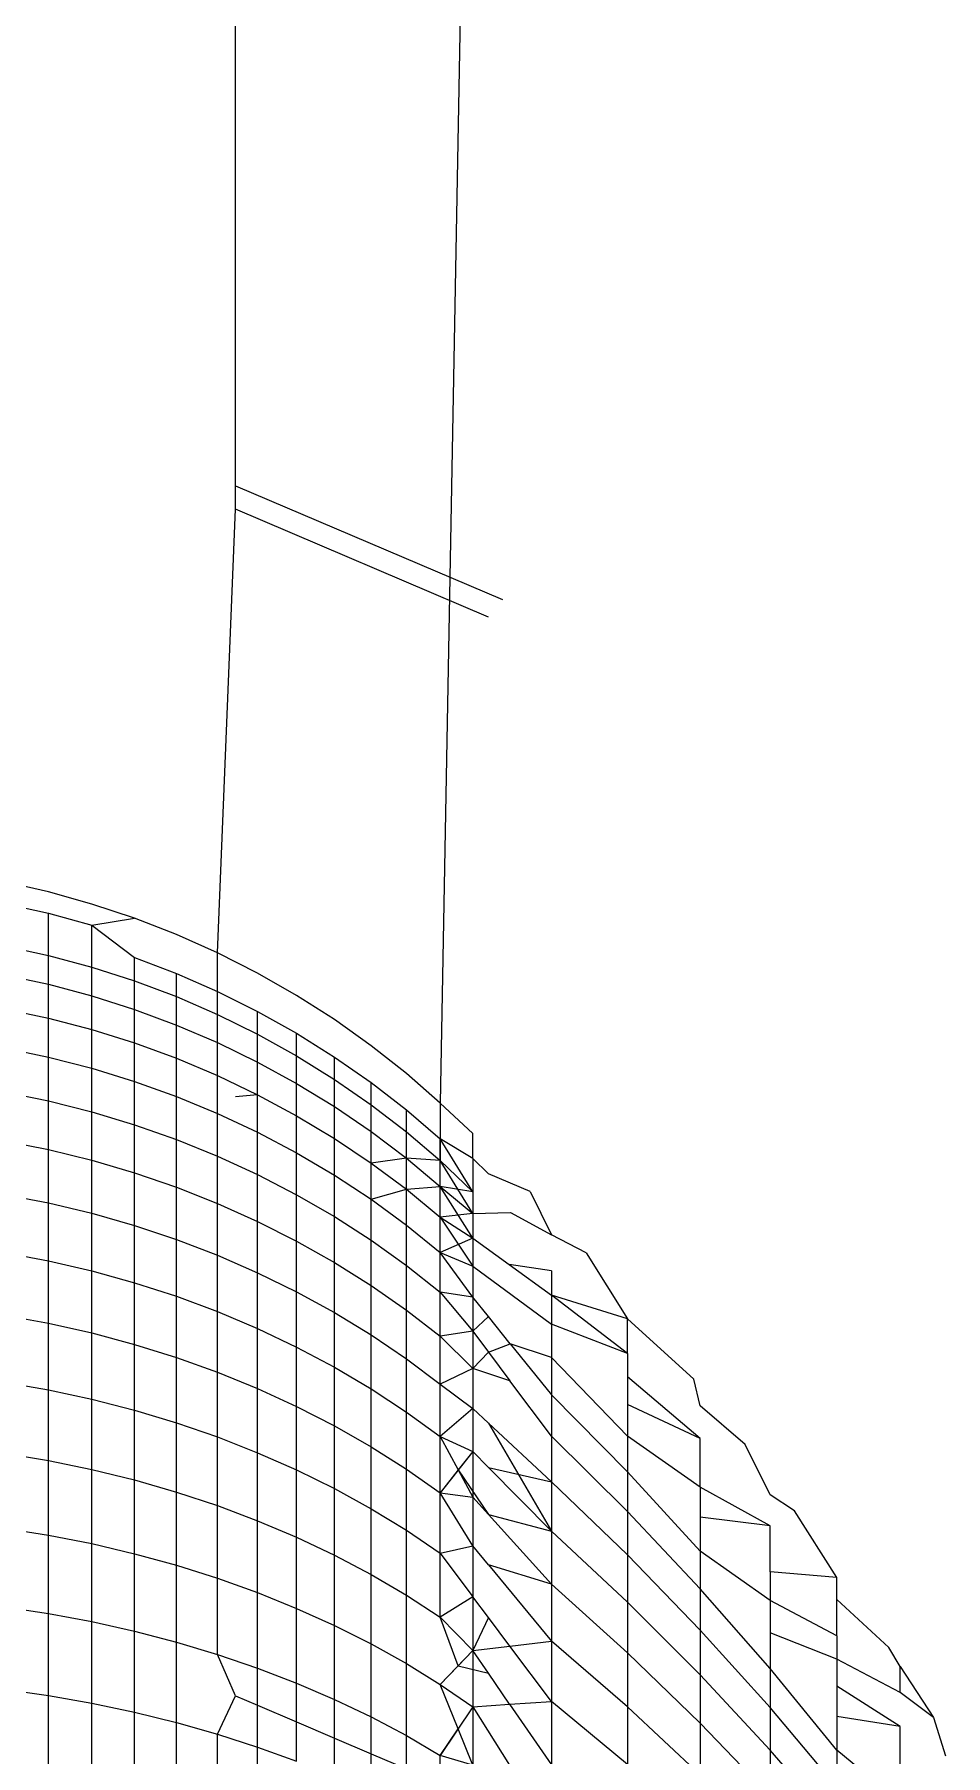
# Model space of a CAD drawing. Header units: inches. Extents: x 17 to 4615, y 5 to 3256.
# Drawn here: x 743.284 to 744.385, y 2591.771 to 2593.851 of the extents above; entities that cross this region are included whole.
import ezdxf

# ---------------------------------------------------------------- set-up
doc = ezdxf.new("R2010")
doc.units = ezdxf.units.IN
doc.header["$MEASUREMENT"] = 0

msp = doc.modelspace()

# ---------------------------------------------------------------- linework, layer by layer
for p, q in [((743.8324, 2595.7523), (743.7742, 2592.5595)), ((743.5266, 2593.3055), (743.5266, 2593.9886)), ((743.5266, 2593.3055), (743.8493, 2593.1682)), ((743.5266, 2593.2774), (743.5266, 2593.3055)), ((743.5048, 2592.7411), (743.5266, 2593.2774)), ((743.8324, 2593.1469), (743.5266, 2593.2774)), ((743.3006, 2592.8147), (743.2475, 2592.8267)), ((743.3529, 2592.8001), (743.3006, 2592.8147)), ((743.2475, 2592.8009), (743.3006, 2592.7891)), ((743.3006, 2592.7891), (743.3529, 2592.7746)), ((743.3006, 2592.738), (743.3006, 2592.7891)), ((743.4045, 2592.783), (743.3529, 2592.8001)), ((743.3529, 2592.7746), (743.4045, 2592.783)), ((743.3529, 2592.7746), (743.4045, 2592.7355)), ((743.3529, 2592.7239), (743.3529, 2592.7746)), ((743.4552, 2592.7633), (743.4045, 2592.783)), ((743.2475, 2592.7497), (743.3006, 2592.738)), ((743.5048, 2592.7411), (743.4552, 2592.7633)), ((743.3006, 2592.738), (743.3529, 2592.7239)), ((743.3006, 2592.7032), (743.3006, 2592.738)), ((743.4045, 2592.7355), (743.4552, 2592.7162)), ((743.4045, 2592.7072), (743.4045, 2592.7355)), ((743.5533, 2592.7165), (743.5048, 2592.7411)), ((743.5048, 2592.6944), (743.5048, 2592.7411)), ((743.2475, 2592.7146), (743.3006, 2592.7032)), ((743.3529, 2592.7239), (743.4045, 2592.7072)), ((743.3529, 2592.6892), (743.3529, 2592.7239)), ((743.4045, 2592.7072), (743.4552, 2592.6881)), ((743.4045, 2592.6727), (743.4045, 2592.7072)), ((743.4552, 2592.7162), (743.5048, 2592.6944)), ((743.4552, 2592.6881), (743.4552, 2592.7162)), ((743.6005, 2592.6895), (743.5533, 2592.7165)), ((743.3006, 2592.7032), (743.3529, 2592.6892)), ((743.3006, 2592.6621), (743.3006, 2592.7032)), ((743.3529, 2592.6892), (743.4045, 2592.6727)), ((743.3529, 2592.6484), (743.3529, 2592.6892)), ((743.4552, 2592.6881), (743.5048, 2592.6665)), ((743.4552, 2592.6538), (743.4552, 2592.6881)), ((743.5048, 2592.6944), (743.5533, 2592.6703)), ((743.5048, 2592.6665), (743.5048, 2592.6944)), ((743.6463, 2592.6603), (743.6005, 2592.6895)), ((743.2475, 2592.6734), (743.3006, 2592.6621)), ((743.4045, 2592.6727), (743.4552, 2592.6538)), ((743.4045, 2592.6322), (743.4045, 2592.6727)), ((743.5048, 2592.6665), (743.5533, 2592.6427)), ((743.5048, 2592.6326), (743.5048, 2592.6665)), ((743.5533, 2592.6703), (743.6005, 2592.6438)), ((743.5533, 2592.6427), (743.5533, 2592.6703)), ((743.3006, 2592.6621), (743.3529, 2592.6484)), ((743.3006, 2592.615), (743.3006, 2592.6621)), ((743.3529, 2592.6484), (743.4045, 2592.6322)), ((743.3529, 2592.6015), (743.3529, 2592.6484)), ((743.4552, 2592.6538), (743.5048, 2592.6326)), ((743.4552, 2592.6136), (743.4552, 2592.6538)), ((743.5533, 2592.6427), (743.6005, 2592.6165)), ((743.5533, 2592.609), (743.5533, 2592.6427)), ((743.6005, 2592.6438), (743.6463, 2592.6151)), ((743.6005, 2592.6165), (743.6005, 2592.6438)), ((743.6906, 2592.6288), (743.6463, 2592.6603)), ((743.2475, 2592.6261), (743.3006, 2592.615)), ((743.4045, 2592.6322), (743.4552, 2592.6136)), ((743.4045, 2592.5856), (743.4045, 2592.6322)), ((743.5048, 2592.6326), (743.5533, 2592.609)), ((743.5048, 2592.5927), (743.5048, 2592.6326)), ((743.7333, 2592.5952), (743.6906, 2592.6288)), ((743.3006, 2592.615), (743.3529, 2592.6015)), ((743.3006, 2592.562), (743.3006, 2592.615)), ((743.3529, 2592.6015), (743.4045, 2592.5856)), ((743.3529, 2592.5488), (743.3529, 2592.6015)), ((743.4552, 2592.6136), (743.5048, 2592.5927)), ((743.4552, 2592.5674), (743.4552, 2592.6136)), ((743.5533, 2592.609), (743.6005, 2592.5832)), ((743.5533, 2592.5695), (743.5533, 2592.609)), ((743.6005, 2592.6165), (743.6463, 2592.5881)), ((743.6005, 2592.5832), (743.6005, 2592.6165)), ((743.6463, 2592.6151), (743.6906, 2592.5842)), ((743.6463, 2592.5881), (743.6463, 2592.6151)), ((743.4045, 2592.5856), (743.4552, 2592.5674)), ((743.4045, 2592.5333), (743.4045, 2592.5856)), ((743.5048, 2592.5927), (743.5533, 2592.5695)), ((743.5048, 2592.5469), (743.5048, 2592.5927)), ((743.6005, 2592.5832), (743.6463, 2592.5552)), ((743.6005, 2592.5441), (743.6005, 2592.5832)), ((743.6463, 2592.5881), (743.6906, 2592.5575)), ((743.6463, 2592.5552), (743.6463, 2592.5881)), ((743.6906, 2592.5842), (743.7333, 2592.5512)), ((743.6906, 2592.5575), (743.6906, 2592.5842)), ((743.7742, 2592.5595), (743.7333, 2592.5952)), ((743.2475, 2592.5729), (743.3006, 2592.562)), ((743.3006, 2592.562), (743.3529, 2592.5488)), ((743.3006, 2592.5032), (743.3006, 2592.562)), ((743.4552, 2592.5674), (743.5048, 2592.5469)), ((743.4552, 2592.5154), (743.4552, 2592.5674)), ((743.5533, 2592.5695), (743.5266, 2592.5669)), ((743.5533, 2592.5695), (743.6005, 2592.5441)), ((743.5533, 2592.5242), (743.5533, 2592.5695)), ((743.8134, 2592.5226), (743.7742, 2592.5595)), ((743.7742, 2592.5595), (743.7742, 2592.5161)), ((743.7742, 2592.5595), (743.7742, 2592.4902)), ((743.3529, 2592.5488), (743.4045, 2592.5333)), ((743.3529, 2592.4903), (743.3529, 2592.5488)), ((743.5048, 2592.5469), (743.5533, 2592.5242)), ((743.5048, 2592.4954), (743.5048, 2592.5469)), ((743.6005, 2592.5441), (743.6463, 2592.5165)), ((743.6005, 2592.4992), (743.6005, 2592.5441)), ((743.6463, 2592.5552), (743.6906, 2592.525)), ((743.6463, 2592.5165), (743.6463, 2592.5552)), ((743.6906, 2592.5575), (743.7333, 2592.5248)), ((743.6906, 2592.525), (743.6906, 2592.5575)), ((743.7333, 2592.5512), (743.7742, 2592.5161)), ((743.7333, 2592.5248), (743.7333, 2592.5512)), ((743.4045, 2592.5333), (743.4552, 2592.5154)), ((743.4045, 2592.4751), (743.4045, 2592.5333)), ((743.5533, 2592.5242), (743.6005, 2592.4992)), ((743.5533, 2592.4731), (743.5533, 2592.5242)), ((743.6906, 2592.525), (743.7333, 2592.4928)), ((743.6906, 2592.4869), (743.6906, 2592.525)), ((743.7333, 2592.5248), (743.7742, 2592.4902)), ((743.7333, 2592.4928), (743.7333, 2592.5248)), ((743.8134, 2592.4923), (743.8134, 2592.5226)), ((743.2475, 2592.5138), (743.3006, 2592.5032)), ((743.3006, 2592.5032), (743.3529, 2592.4903)), ((743.3006, 2592.4387), (743.3006, 2592.5032)), ((743.4552, 2592.5154), (743.5048, 2592.4954)), ((743.4552, 2592.4577), (743.4552, 2592.5154)), ((743.6005, 2592.4992), (743.6463, 2592.4722)), ((743.6005, 2592.4487), (743.6005, 2592.4992)), ((743.6463, 2592.5165), (743.6906, 2592.4869)), ((743.6463, 2592.4722), (743.6463, 2592.5165)), ((743.7742, 2592.4902), (743.7742, 2592.5161)), ((743.8134, 2592.4521), (743.7742, 2592.5161)), ((743.8134, 2592.4923), (743.7742, 2592.5161)), ((743.3529, 2592.4903), (743.4045, 2592.4751)), ((743.3529, 2592.4262), (743.3529, 2592.4903)), ((743.5048, 2592.4954), (743.5533, 2592.4731)), ((743.5048, 2592.4382), (743.5048, 2592.4954)), ((743.7333, 2592.4928), (743.6906, 2592.4869)), ((743.6906, 2592.4869), (743.7333, 2592.4552)), ((743.6906, 2592.4431), (743.6906, 2592.4869)), ((743.7333, 2592.4928), (743.7742, 2592.4586)), ((743.7333, 2592.4552), (743.7333, 2592.4928)), ((743.7742, 2592.4902), (743.7333, 2592.4928)), ((743.7742, 2592.4586), (743.7742, 2592.4902)), ((743.7742, 2592.4902), (743.8134, 2592.4521)), ((743.8134, 2592.4261), (743.7742, 2592.4902)), ((743.8134, 2592.4923), (743.8134, 2592.4521)), ((743.8324, 2592.4739), (743.8134, 2592.4923)), ((743.4045, 2592.4751), (743.4552, 2592.4577)), ((743.4045, 2592.4114), (743.4045, 2592.4751)), ((743.4552, 2592.4577), (743.5048, 2592.4382)), ((743.4552, 2592.3945), (743.4552, 2592.4577)), ((743.5533, 2592.4731), (743.6005, 2592.4487)), ((743.5533, 2592.4164), (743.5533, 2592.4731)), ((743.6463, 2592.4722), (743.6906, 2592.4431)), ((743.6463, 2592.4222), (743.6463, 2592.4722)), ((743.6906, 2592.4431), (743.7333, 2592.4552)), ((743.7333, 2592.4552), (743.7742, 2592.4586)), ((743.7333, 2592.4552), (743.7742, 2592.4215)), ((743.7333, 2592.412), (743.7333, 2592.4552)), ((743.7742, 2592.4215), (743.7742, 2592.4586)), ((743.7742, 2592.4586), (743.8134, 2592.4261)), ((743.8134, 2592.3961), (743.7742, 2592.4586)), ((743.8134, 2592.4521), (743.7742, 2592.4586)), ((743.883, 2592.4525), (743.8324, 2592.4739)), ((743.2475, 2592.449), (743.3006, 2592.4387)), ((743.3006, 2592.4387), (743.3529, 2592.4262)), ((743.3006, 2592.3687), (743.3006, 2592.4387)), ((743.5048, 2592.4382), (743.5533, 2592.4164)), ((743.5048, 2592.3755), (743.5048, 2592.4382)), ((743.6005, 2592.4487), (743.6463, 2592.4222)), ((743.6005, 2592.3927), (743.6005, 2592.4487)), ((743.6906, 2592.4431), (743.7333, 2592.412)), ((743.6906, 2592.3937), (743.6906, 2592.4431)), ((743.8134, 2592.4521), (743.8134, 2592.4261)), ((743.883, 2592.4525), (743.9086, 2592.4003)), ((743.3529, 2592.4262), (743.4045, 2592.4114)), ((743.3529, 2592.3565), (743.3529, 2592.4262)), ((743.5533, 2592.4164), (743.6005, 2592.3927)), ((743.5533, 2592.3543), (743.5533, 2592.4164)), ((743.6463, 2592.4222), (743.6906, 2592.3937)), ((743.6463, 2592.3668), (743.6463, 2592.4222)), ((743.8134, 2592.4261), (743.7742, 2592.4215)), ((743.7742, 2592.3789), (743.7742, 2592.4215)), ((743.7742, 2592.4215), (743.8134, 2592.3961)), ((743.7742, 2592.4215), (743.8134, 2592.3624)), ((743.8134, 2592.4261), (743.8591, 2592.4272)), ((743.8134, 2592.4261), (743.8134, 2592.3961)), ((743.8591, 2592.4272), (743.9086, 2592.4003)), ((743.4045, 2592.4114), (743.4552, 2592.3945)), ((743.4045, 2592.3423), (743.4045, 2592.4114)), ((743.4552, 2592.3945), (743.5048, 2592.3755)), ((743.4552, 2592.3259), (743.4552, 2592.3945)), ((743.6005, 2592.3927), (743.6463, 2592.3668)), ((743.6005, 2592.3312), (743.6005, 2592.3927)), ((743.6906, 2592.3937), (743.7333, 2592.3633)), ((743.6906, 2592.339), (743.6906, 2592.3937)), ((743.7333, 2592.412), (743.7742, 2592.3789)), ((743.7333, 2592.3633), (743.7333, 2592.412)), ((743.8134, 2592.3961), (743.7742, 2592.3789)), ((743.8134, 2592.3961), (743.8134, 2592.3624)), ((743.8134, 2592.3961), (743.8573, 2592.3643)), ((743.9507, 2592.3785), (743.9086, 2592.4003)), ((743.2475, 2592.3787), (743.3006, 2592.3687)), ((743.5048, 2592.3755), (743.5533, 2592.3543)), ((743.5048, 2592.3074), (743.5048, 2592.3755)), ((743.7742, 2592.331), (743.7742, 2592.3789)), ((743.7742, 2592.3789), (743.8134, 2592.3624)), ((743.8134, 2592.3249), (743.7742, 2592.3789)), ((743.9507, 2592.3785), (744.0003, 2592.2985)), ((743.3006, 2592.3687), (743.3529, 2592.3565)), ((743.3006, 2592.2933), (743.3006, 2592.3687)), ((743.3529, 2592.3565), (743.4045, 2592.3423)), ((743.3529, 2592.2816), (743.3529, 2592.3565)), ((743.5533, 2592.3543), (743.6005, 2592.3312)), ((743.5533, 2592.2869), (743.5533, 2592.3543)), ((743.6463, 2592.3668), (743.6906, 2592.339)), ((743.6463, 2592.3061), (743.6463, 2592.3668)), ((743.7333, 2592.3633), (743.7742, 2592.331)), ((743.7333, 2592.3093), (743.7333, 2592.3633)), ((743.8134, 2592.3624), (743.8134, 2592.3249)), ((743.8134, 2592.3624), (743.9086, 2592.2921)), ((743.8573, 2592.3643), (743.9086, 2592.3271)), ((743.9086, 2592.3568), (743.8573, 2592.3643)), ((743.9086, 2592.3568), (743.9086, 2592.3271)), ((743.4045, 2592.3423), (743.4552, 2592.3259)), ((743.4045, 2592.2678), (743.4045, 2592.3423)), ((743.6005, 2592.3312), (743.6463, 2592.3061)), ((743.6005, 2592.2645), (743.6005, 2592.3312)), ((743.6906, 2592.339), (743.7333, 2592.3093)), ((743.6906, 2592.2791), (743.6906, 2592.339)), ((743.7742, 2592.2778), (743.7742, 2592.331)), ((743.7742, 2592.331), (743.8134, 2592.2836)), ((743.8134, 2592.3249), (743.7742, 2592.331)), ((743.4552, 2592.3259), (743.5048, 2592.3074)), ((743.4552, 2592.252), (743.4552, 2592.3259)), ((743.7333, 2592.3093), (743.7742, 2592.2778)), ((743.7333, 2592.2502), (743.7333, 2592.3093)), ((743.8134, 2592.3249), (743.8134, 2592.2836)), ((743.8324, 2592.3013), (743.8134, 2592.3249)), ((743.9086, 2592.3271), (743.9086, 2592.2921)), ((744.0003, 2592.2569), (743.9086, 2592.3271)), ((744.0003, 2592.2985), (743.9086, 2592.3271)), ((743.2475, 2592.303), (743.3006, 2592.2933)), ((743.3006, 2592.2933), (743.3529, 2592.2816)), ((743.3006, 2592.2129), (743.3006, 2592.2933)), ((743.5048, 2592.3074), (743.5533, 2592.2869)), ((743.5048, 2592.2342), (743.5048, 2592.3074)), ((743.6463, 2592.3061), (743.6906, 2592.2791)), ((743.6463, 2592.2401), (743.6463, 2592.3061)), ((743.8134, 2592.2836), (743.8324, 2592.3013)), ((743.8588, 2592.2685), (743.8324, 2592.3013)), ((743.9086, 2592.2921), (743.9086, 2592.2519)), ((744.0003, 2592.2569), (743.9086, 2592.2921)), ((744.0805, 2592.2257), (744.0003, 2592.2985)), ((744.0003, 2592.2569), (744.0003, 2592.2985)), ((743.3529, 2592.2816), (743.4045, 2592.2678)), ((743.3529, 2592.2016), (743.3529, 2592.2816)), ((743.4045, 2592.2678), (743.4552, 2592.252)), ((743.4045, 2592.1883), (743.4045, 2592.2678)), ((743.5533, 2592.2869), (743.6005, 2592.2645)), ((743.5533, 2592.2144), (743.5533, 2592.2869)), ((743.6906, 2592.2791), (743.7333, 2592.2502)), ((743.6906, 2592.2139), (743.6906, 2592.2791)), ((743.8134, 2592.2836), (743.7742, 2592.2778)), ((743.7742, 2592.2195), (743.7742, 2592.2778)), ((743.8134, 2592.2387), (743.7742, 2592.2778)), ((743.8134, 2592.2836), (743.8134, 2592.2387)), ((743.8134, 2592.2836), (743.8324, 2592.2583)), ((743.8324, 2592.2583), (743.8588, 2592.2685)), ((743.9086, 2592.2519), (743.8588, 2592.2685)), ((743.8588, 2592.2685), (743.9086, 2592.2067)), ((743.4552, 2592.252), (743.5048, 2592.2342)), ((743.4552, 2592.173), (743.4552, 2592.252)), ((743.6005, 2592.2645), (743.6463, 2592.2401)), ((743.6005, 2592.1927), (743.6005, 2592.2645)), ((743.7333, 2592.2502), (743.7742, 2592.2195)), ((743.7333, 2592.1859), (743.7333, 2592.2502)), ((743.8134, 2592.2387), (743.8324, 2592.2583)), ((743.8324, 2592.2583), (743.8584, 2592.2236)), ((743.9086, 2592.2519), (743.9086, 2592.2067)), ((744.0003, 2592.1568), (743.9086, 2592.2519)), ((744.0003, 2592.2569), (744.0003, 2592.2285)), ((743.5048, 2592.2342), (743.5533, 2592.2144)), ((743.5048, 2592.1559), (743.5048, 2592.2342)), ((743.6463, 2592.2401), (743.6906, 2592.2139)), ((743.6463, 2592.1692), (743.6463, 2592.2401)), ((743.8134, 2592.2387), (743.7742, 2592.2195)), ((743.8134, 2592.2387), (743.8134, 2592.1903)), ((743.8584, 2592.2236), (743.8134, 2592.2387)), ((744.0003, 2592.2285), (744.0003, 2592.1951)), ((744.0884, 2592.154), (744.0003, 2592.2285)), ((744.0884, 2592.1935), (744.0805, 2592.2257)), ((743.2475, 2592.2221), (743.3006, 2592.2129)), ((743.3006, 2592.2129), (743.3529, 2592.2016)), ((743.3006, 2592.1274), (743.3006, 2592.2129)), ((743.5533, 2592.2144), (743.6005, 2592.1927)), ((743.5533, 2592.1368), (743.5533, 2592.2144)), ((743.6906, 2592.2139), (743.7333, 2592.1859)), ((743.6906, 2592.1439), (743.6906, 2592.2139)), ((743.7742, 2592.1562), (743.7742, 2592.2195)), ((743.7742, 2592.2195), (743.8134, 2592.1903)), ((743.9086, 2592.1566), (743.8584, 2592.2236)), ((743.9086, 2592.2067), (743.9086, 2592.1566)), ((744.0003, 2592.1137), (743.9086, 2592.2067)), ((743.3529, 2592.2016), (743.4045, 2592.1883)), ((743.3529, 2592.1166), (743.3529, 2592.2016)), ((743.4045, 2592.1883), (743.4552, 2592.173)), ((743.4045, 2592.1039), (743.4045, 2592.1883)), ((743.6005, 2592.1927), (743.6463, 2592.1692)), ((743.6005, 2592.116), (743.6005, 2592.1927)), ((743.7333, 2592.1859), (743.7742, 2592.1562)), ((743.7333, 2592.1168), (743.7333, 2592.1859)), ((743.8134, 2592.1903), (743.7742, 2592.1562)), ((743.8134, 2592.1903), (743.8134, 2592.1384)), ((743.8324, 2592.1726), (743.8134, 2592.1903)), ((744.0003, 2592.1951), (744.0003, 2592.1568)), ((744.0884, 2592.154), (744.0003, 2592.1951)), ((744.1425, 2592.1468), (744.0884, 2592.1935)), ((743.4552, 2592.173), (743.5048, 2592.1559)), ((743.4552, 2592.0892), (743.4552, 2592.173)), ((743.6463, 2592.1692), (743.6906, 2592.1439)), ((743.6463, 2592.0934), (743.6463, 2592.1692)), ((743.9086, 2592.1016), (743.8324, 2592.1726)), ((743.8324, 2592.1726), (743.9086, 2592.0419)), ((743.5048, 2592.1559), (743.5533, 2592.1368)), ((743.5048, 2592.0728), (743.5048, 2592.1559)), ((743.6906, 2592.1439), (743.7333, 2592.1168)), ((743.6906, 2592.069), (743.6906, 2592.1439)), ((743.7742, 2592.0881), (743.7742, 2592.1562)), ((743.7742, 2592.1562), (743.8134, 2592.1384)), ((743.7742, 2592.1562), (743.7959, 2592.1159)), ((743.9086, 2592.1566), (743.9086, 2592.1016)), ((744.0003, 2592.0658), (743.9086, 2592.1566)), ((744.0003, 2592.1568), (744.0003, 2592.1137)), ((744.0884, 2592.0952), (744.0003, 2592.1568)), ((744.0884, 2592.0952), (744.0884, 2592.154)), ((744.1728, 2592.0857), (744.1425, 2592.1468)), ((743.2475, 2592.1363), (743.3006, 2592.1274)), ((743.3006, 2592.1274), (743.3529, 2592.1166)), ((743.3006, 2592.0372), (743.3006, 2592.1274)), ((743.5533, 2592.1368), (743.6005, 2592.116)), ((743.5533, 2592.0545), (743.5533, 2592.1368)), ((743.8134, 2592.1384), (743.7742, 2592.0881)), ((743.8134, 2592.1384), (743.7959, 2592.1159)), ((743.8134, 2592.1384), (743.8134, 2592.0831)), ((743.8134, 2592.1384), (743.8324, 2592.1191)), ((743.3529, 2592.1166), (743.4045, 2592.1039)), ((743.3529, 2592.0269), (743.3529, 2592.1166)), ((743.4045, 2592.1039), (743.4552, 2592.0892)), ((743.4045, 2592.0147), (743.4045, 2592.1039)), ((743.6005, 2592.116), (743.6463, 2592.0934)), ((743.6005, 2592.0346), (743.6005, 2592.116)), ((743.7333, 2592.1168), (743.7742, 2592.0881)), ((743.7333, 2592.043), (743.7333, 2592.1168)), ((743.7959, 2592.1159), (743.7742, 2592.0881)), ((743.7959, 2592.1159), (743.8134, 2592.0831)), ((743.7959, 2592.1159), (743.8324, 2592.062)), ((743.8324, 2592.1191), (743.9086, 2592.0419)), ((743.8324, 2592.1191), (743.9086, 2592.1016)), ((743.9086, 2592.1016), (743.9086, 2592.0419)), ((744.0003, 2592.0133), (743.9086, 2592.1016)), ((744.0003, 2592.1137), (744.0003, 2592.0658)), ((744.0884, 2592.0178), (744.0003, 2592.1137)), ((743.4552, 2592.0892), (743.5048, 2592.0728)), ((743.4552, 2592.0008), (743.4552, 2592.0892)), ((743.6463, 2592.0934), (743.6906, 2592.069)), ((743.6463, 2592.0129), (743.6463, 2592.0934)), ((743.7742, 2592.0153), (743.7742, 2592.0881)), ((743.7742, 2592.0881), (743.8134, 2592.0831)), ((743.8134, 2592.0244), (743.7742, 2592.0881)), ((743.8134, 2592.0831), (743.8134, 2592.0244)), ((743.8134, 2592.0831), (743.8324, 2592.062)), ((744.0884, 2592.0952), (744.0884, 2592.0588)), ((744.1728, 2592.0483), (744.0884, 2592.0952)), ((744.2025, 2592.0665), (744.1728, 2592.0857)), ((743.5048, 2592.0728), (743.5533, 2592.0545)), ((743.5048, 2591.9851), (743.5048, 2592.0728)), ((743.6906, 2592.069), (743.7333, 2592.043)), ((743.6906, 2591.9895), (743.6906, 2592.069)), ((743.8324, 2592.062), (743.9086, 2591.9777)), ((743.8324, 2592.062), (743.9086, 2592.0419)), ((744.0003, 2592.0658), (744.0003, 2592.0133)), ((744.0884, 2591.9722), (744.0003, 2592.0658)), ((744.2533, 2591.9861), (744.2025, 2592.0665)), ((743.2475, 2592.0457), (743.3006, 2592.0372)), ((743.5533, 2592.0545), (743.6005, 2592.0346)), ((743.5533, 2591.9677), (743.5533, 2592.0545)), ((743.7333, 2592.043), (743.7742, 2592.0153)), ((743.7333, 2591.9645), (743.7333, 2592.043)), ((743.9086, 2592.0419), (743.9086, 2591.9777)), ((744.0003, 2591.9563), (743.9086, 2592.0419)), ((744.0884, 2592.0588), (744.0884, 2592.0178)), ((744.1728, 2592.0483), (744.0884, 2592.0588)), ((744.1728, 2591.9926), (744.1728, 2592.0483)), ((743.3006, 2592.0372), (743.3529, 2592.0269)), ((743.3006, 2591.9424), (743.3006, 2592.0372)), ((743.3529, 2592.0269), (743.4045, 2592.0147)), ((743.3529, 2591.9326), (743.3529, 2592.0269)), ((743.6005, 2592.0346), (743.6463, 2592.0129)), ((743.6005, 2591.9486), (743.6005, 2592.0346)), ((743.7742, 2592.0153), (743.8134, 2592.0244)), ((743.8134, 2592.0244), (743.8134, 2591.9626)), ((743.8324, 2592.0014), (743.8134, 2592.0244)), ((744.0884, 2592.0178), (744.0884, 2591.9722)), ((744.1728, 2591.958), (744.0884, 2592.0178)), ((743.4045, 2592.0147), (743.4552, 2592.0008)), ((743.4045, 2591.9211), (743.4045, 2592.0147)), ((743.4552, 2592.0008), (743.5048, 2591.9851)), ((743.4552, 2591.9078), (743.4552, 2592.0008)), ((743.6463, 2592.0129), (743.6906, 2591.9895)), ((743.6463, 2591.9279), (743.6463, 2592.0129)), ((743.7742, 2591.9381), (743.7742, 2592.0153)), ((743.7742, 2592.0153), (743.8134, 2591.9626)), ((743.9086, 2591.9777), (743.8324, 2592.0014)), ((743.8324, 2592.0014), (743.9086, 2591.9091)), ((744.0003, 2592.0133), (744.0003, 2591.9563)), ((744.0884, 2591.9223), (744.0003, 2592.0133)), ((743.5048, 2591.9851), (743.5533, 2591.9677)), ((743.5048, 2591.8929), (743.5048, 2591.9851)), ((743.6906, 2591.9895), (743.7333, 2591.9645)), ((743.6906, 2591.9056), (743.6906, 2591.9895)), ((743.9086, 2591.9777), (743.9086, 2591.9091)), ((744.0003, 2591.895), (743.9086, 2591.9777)), ((744.1728, 2591.9926), (744.1728, 2591.958)), ((744.2533, 2591.9861), (744.1728, 2591.9926)), ((744.2533, 2591.9595), (744.2533, 2591.9861)), ((743.5533, 2591.9677), (743.6005, 2591.9486)), ((743.5533, 2591.8764), (743.5533, 2591.9677)), ((743.7333, 2591.9645), (743.7742, 2591.9381)), ((743.7333, 2591.8818), (743.7333, 2591.9645)), ((743.8134, 2591.9626), (743.7742, 2591.9381)), ((743.8134, 2591.9626), (743.8134, 2591.8977)), ((743.8324, 2591.9374), (743.8134, 2591.9626)), ((744.0003, 2591.9563), (744.0003, 2591.895)), ((744.0884, 2591.8681), (744.0003, 2591.9563)), ((744.0884, 2591.9722), (744.0884, 2591.9223)), ((744.1728, 2591.876), (744.0884, 2591.9722)), ((744.1728, 2591.958), (744.1728, 2591.9192)), ((744.2533, 2591.9156), (744.1728, 2591.958)), ((744.2533, 2591.9156), (744.2533, 2591.9595)), ((744.3164, 2591.9014), (744.2533, 2591.9595)), ((743.2475, 2591.9505), (743.3006, 2591.9424)), ((743.3006, 2591.9424), (743.3529, 2591.9326)), ((743.3006, 2591.8434), (743.3006, 2591.9424)), ((743.6005, 2591.9486), (743.6463, 2591.9279)), ((743.6005, 2591.8583), (743.6005, 2591.9486)), ((743.7742, 2591.9381), (743.8134, 2591.8977)), ((743.7956, 2591.879), (743.7742, 2591.9381)), ((743.8324, 2591.9374), (743.8134, 2591.8977)), ((743.8582, 2591.9031), (743.8324, 2591.9374)), ((743.3529, 2591.9326), (743.4045, 2591.9211)), ((743.3529, 2591.8341), (743.3529, 2591.9326)), ((743.4045, 2591.9211), (743.4552, 2591.9078)), ((743.4045, 2591.8232), (743.4045, 2591.9211)), ((743.6463, 2591.9279), (743.6906, 2591.9056)), ((743.6463, 2591.8386), (743.6463, 2591.9279)), ((744.0884, 2591.9223), (744.0884, 2591.8681)), ((744.1728, 2591.8288), (744.0884, 2591.9223)), ((744.1728, 2591.9192), (744.1728, 2591.876)), ((744.2533, 2591.8872), (744.1728, 2591.9192)), ((744.2533, 2591.9156), (744.2533, 2591.8872)), ((743.4552, 2591.9078), (743.5048, 2591.8929)), ((743.4552, 2591.8107), (743.4552, 2591.9078)), ((743.5048, 2591.8929), (743.5533, 2591.8764)), ((743.5266, 2591.8429), (743.5048, 2591.8929)), ((743.6906, 2591.9056), (743.7333, 2591.8818)), ((743.6906, 2591.8174), (743.6906, 2591.9056)), ((743.8134, 2591.8977), (743.7742, 2591.8565)), ((743.8134, 2591.8977), (743.7956, 2591.879)), ((743.8134, 2591.8977), (743.8582, 2591.9031)), ((743.8134, 2591.8977), (743.8134, 2591.8298)), ((743.8324, 2591.8701), (743.8134, 2591.8977)), ((743.8582, 2591.9031), (743.9086, 2591.9091)), ((743.9086, 2591.8362), (743.8582, 2591.9031)), ((743.9086, 2591.9091), (743.9086, 2591.8362)), ((744.0003, 2591.8295), (743.9086, 2591.9091)), ((744.0003, 2591.895), (744.0003, 2591.8295)), ((744.0884, 2591.8098), (744.0003, 2591.895)), ((744.33, 2591.8783), (744.3164, 2591.9014)), ((743.5533, 2591.8764), (743.6005, 2591.8583)), ((743.5533, 2591.8315), (743.5533, 2591.8764)), ((743.7333, 2591.8818), (743.7742, 2591.8565)), ((743.7333, 2591.7948), (743.7333, 2591.8818)), ((743.7742, 2591.8565), (743.7956, 2591.879)), ((743.7956, 2591.879), (743.8324, 2591.8701)), ((744.1728, 2591.876), (744.1728, 2591.8288)), ((744.2533, 2591.7774), (744.1728, 2591.876)), ((744.2533, 2591.8872), (744.2533, 2591.8547)), ((744.33, 2591.8471), (744.2533, 2591.8872)), ((744.33, 2591.8783), (744.3702, 2591.8167)), ((744.33, 2591.8471), (744.33, 2591.8783)), ((743.6005, 2591.8583), (743.6463, 2591.8386)), ((743.6005, 2591.8113), (743.6005, 2591.8583)), ((743.7742, 2591.8565), (743.8134, 2591.8298)), ((743.7957, 2591.8031), (743.7742, 2591.8565)), ((743.858, 2591.8328), (743.8324, 2591.8701)), ((744.0884, 2591.8681), (744.0884, 2591.8098)), ((744.1728, 2591.7774), (744.0884, 2591.8681)), ((744.2533, 2591.8547), (744.2533, 2591.818)), ((744.33, 2591.8059), (744.2533, 2591.8547)), ((743.2475, 2591.851), (743.3006, 2591.8434)), ((743.3006, 2591.8434), (743.3529, 2591.8341)), ((743.3006, 2591.7402), (743.3006, 2591.8434)), ((743.3529, 2591.8341), (743.4045, 2591.8232)), ((743.3529, 2591.7315), (743.3529, 2591.8341)), ((743.5048, 2591.7966), (743.5266, 2591.8429)), ((743.5266, 2591.8429), (743.5533, 2591.8315)), ((743.5533, 2591.781), (743.5533, 2591.8315)), ((743.5533, 2591.8315), (743.6005, 2591.8113)), ((743.6463, 2591.8386), (743.6906, 2591.8174)), ((743.6463, 2591.7917), (743.6463, 2591.8386)), ((743.8134, 2591.8298), (743.858, 2591.8328)), ((743.858, 2591.8328), (743.9086, 2591.8362)), ((743.858, 2591.8328), (743.9086, 2591.7593)), ((743.9086, 2591.8362), (743.9086, 2591.7593)), ((744.0003, 2591.7599), (743.9086, 2591.8362)), ((744.3702, 2591.8167), (744.33, 2591.8471)), ((743.4045, 2591.8232), (743.4552, 2591.8107)), ((743.4045, 2591.7213), (743.4045, 2591.8232)), ((743.4552, 2591.8107), (743.5048, 2591.7966)), ((743.4552, 2591.7095), (743.4552, 2591.8107)), ((743.6005, 2591.7639), (743.6005, 2591.8113)), ((743.6005, 2591.8113), (743.6463, 2591.7917)), ((743.6906, 2591.8174), (743.7333, 2591.7948)), ((743.6906, 2591.7728), (743.6906, 2591.8174)), ((743.8134, 2591.8298), (743.7742, 2591.7708)), ((743.8134, 2591.8298), (743.8134, 2591.7591)), ((743.8134, 2591.8298), (743.8578, 2591.7592)), ((744.0003, 2591.8295), (744.0003, 2591.7599)), ((744.0884, 2591.7475), (744.0003, 2591.8295)), ((744.0884, 2591.8098), (744.0884, 2591.7475)), ((744.1728, 2591.7222), (744.0884, 2591.8098)), ((744.1728, 2591.8288), (744.1728, 2591.7774)), ((744.2533, 2591.7328), (744.1728, 2591.8288)), ((744.2533, 2591.818), (744.2533, 2591.7774)), ((744.33, 2591.8059), (744.2533, 2591.818)), ((744.3702, 2591.8167), (744.3849, 2591.7705)), ((743.5048, 2591.7966), (743.5533, 2591.781)), ((743.5048, 2591.6963), (743.5048, 2591.7966)), ((743.6463, 2591.7453), (743.6463, 2591.7917)), ((743.6463, 2591.7917), (743.6906, 2591.7728)), ((743.7333, 2591.7948), (743.7742, 2591.7708)), ((743.7333, 2591.7546), (743.7333, 2591.7948)), ((743.7742, 2591.7708), (743.7957, 2591.8031)), ((743.8134, 2591.7591), (743.7957, 2591.8031)), ((744.33, 2591.7488), (744.33, 2591.8059)), ((743.5533, 2591.781), (743.6005, 2591.7639)), ((743.5533, 2591.6816), (743.5533, 2591.781)), ((743.6906, 2591.7253), (743.6906, 2591.7728)), ((743.6906, 2591.7728), (743.7333, 2591.7546)), ((743.8134, 2591.7591), (743.7742, 2591.7708)), ((743.7742, 2591.7371), (743.7742, 2591.7708)), ((744.1728, 2591.7774), (744.1728, 2591.7222)), ((744.2533, 2591.6844), (744.1728, 2591.7774)), ((744.2533, 2591.7774), (744.2533, 2591.7328)), ((744.33, 2591.7144), (744.2533, 2591.7774))]:
    msp.add_line(p, q)

doc.saveas('drawing.dxf')
